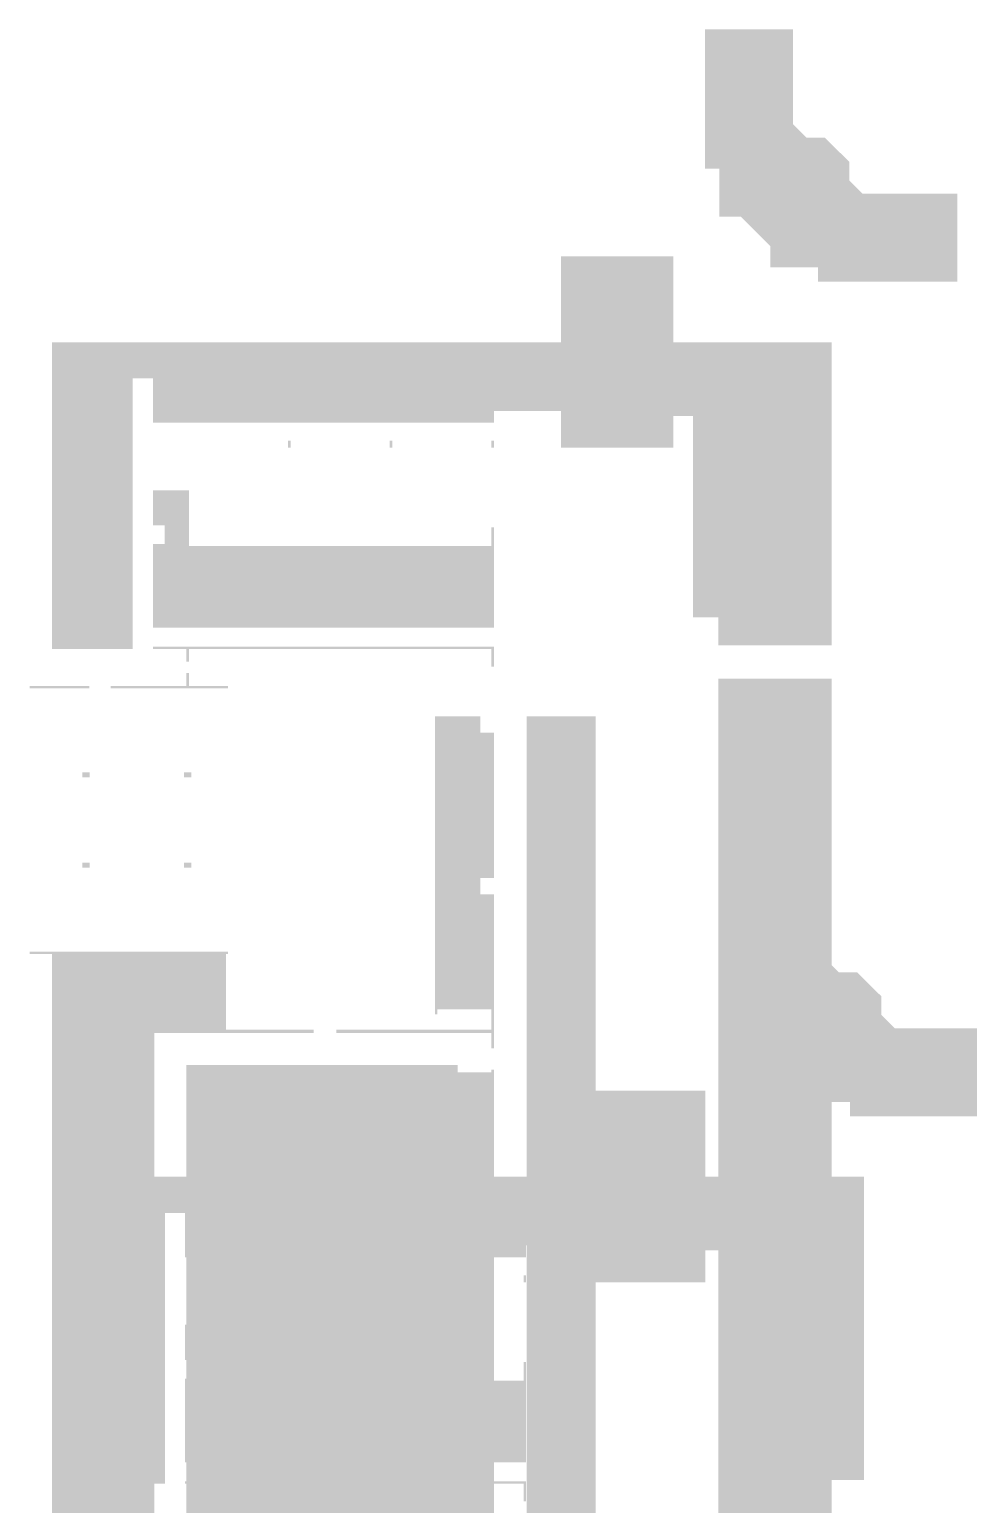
# Model space of a CAD drawing. Header units: metres. Extents: x -331 to 2982, y 362 to 2539.
# Drawn here: x -330.8 to -256, y 699.2 to 816.7 of the extents above; entities that cross this region are included whole.
import ezdxf

# ---------------------------------------------------------------- set-up
doc = ezdxf.new("R2010")
doc.units = ezdxf.units.M
doc.layers.add('_salas', color=251, linetype='Continuous', plot=False)

msp = doc.modelspace()

# ---------------------------------------------------------------- hatches: boundary and pattern name
at = {"layer": '_salas', "transparency": 33554559}
h = msp.add_hatch(color=256, dxfattribs=at)
h.dxf.hatch_style = 1
h.paths.add_polyline_path([(-268.952, 808.059), (-270.028, 809.136), (-270.028, 816.669), (-277.028, 816.669), (-277.028, 805.569), (-275.894, 805.569), (-275.894, 801.769), (-274.2, 801.769), (-271.839, 799.407), (-271.839, 797.714), (-268.039, 797.714), (-268.039, 796.579), (-256.938, 796.579), (-256.938, 803.579), (-264.472, 803.579), (-265.548, 804.655), (-265.548, 806.135), (-267.501, 808.059)])
h = msp.add_hatch(color=256, dxfattribs=at)
h.dxf.hatch_style = 1
h.paths.add_polyline_path([(-279.568, 783.364), (-279.568, 785.889), (-277.993, 785.889), (-277.993, 783.364), (-277.993, 769.834), (-275.968, 769.834), (-275.968, 767.595), (-266.933, 767.595), (-266.933, 791.759), (-279.568, 791.759), (-279.568, 798.609), (-288.518, 798.609), (-288.518, 791.759), (-329.053, 791.759), (-329.053, 767.309), (-322.618, 767.309), (-322.618, 788.874), (-321.018, 788.874), (-321.018, 785.349), (-293.843, 785.349), (-293.843, 786.289), (-288.518, 786.289), (-288.518, 783.364)])
h = msp.add_hatch(color=256, dxfattribs=at)
h.dxf.hatch_style = 1
h.paths.add_polyline_path([(-293.843, 783.364), (-293.843, 783.914), (-294.043, 783.914), (-294.043, 783.364)])
h.paths.add_polyline_path([(-301.943, 783.364), (-301.943, 783.914), (-302.143, 783.914), (-302.143, 783.364)])
h.paths.add_polyline_path([(-310.043, 783.364), (-310.043, 783.914), (-310.243, 783.914), (-310.243, 783.364)])
h = msp.add_hatch(color=256, dxfattribs=at)
h.dxf.hatch_style = 1
h.paths.add_polyline_path([(-293.843, 783.364), (-293.843, 783.914), (-294.043, 783.914), (-294.043, 783.364)])
h.paths.add_polyline_path([(-301.943, 783.364), (-301.943, 783.914), (-302.143, 783.914), (-302.143, 783.364)])
h.paths.add_polyline_path([(-310.043, 783.364), (-310.043, 783.914), (-310.243, 783.914), (-310.243, 783.364)])
h = msp.add_hatch(color=256, dxfattribs=at)
h.dxf.hatch_style = 1
h.paths.add_polyline_path([(-293.843, 769.009), (-293.843, 777.014), (-294.043, 777.014), (-294.043, 775.509), (-318.143, 775.509), (-318.143, 779.969), (-321.018, 779.969), (-321.018, 777.169), (-320.068, 777.169), (-320.068, 775.689), (-321.018, 775.689), (-321.018, 769.009)])
h = msp.add_hatch(color=256, dxfattribs=at)
h.dxf.hatch_style = 1
h.paths.add_polyline_path([(-294.043, 767.309), (-294.043, 765.909), (-293.843, 765.909), (-293.843, 767.509), (-321.018, 767.509), (-321.018, 767.309), (-318.343, 767.309), (-318.343, 766.294), (-318.143, 766.294), (-318.143, 767.309)])
h = msp.add_hatch(color=256, dxfattribs=at)
h.dxf.hatch_style = 1
h.paths.add_polyline_path([(-294.043, 767.309), (-294.043, 765.909), (-293.843, 765.909), (-293.843, 767.509), (-321.018, 767.509), (-321.018, 767.309), (-318.343, 767.309), (-318.343, 766.294), (-318.143, 766.294), (-318.143, 767.309)])
h = msp.add_hatch(color=256, dxfattribs=at)
h.dxf.hatch_style = 1
h.paths.add_polyline_path([(-315.043, 764.179), (-315.043, 764.379), (-318.143, 764.379), (-318.143, 765.394), (-318.343, 765.394), (-318.343, 764.379), (-324.368, 764.379), (-324.368, 764.179)])
h = msp.add_hatch(color=256, dxfattribs=at)
h.dxf.hatch_style = 1
h.paths.add_polyline_path([(-315.043, 764.179), (-315.043, 764.379), (-318.143, 764.379), (-318.143, 765.394), (-318.343, 765.394), (-318.343, 764.379), (-324.368, 764.379), (-324.368, 764.179)])
h = msp.add_hatch(color=256, dxfattribs=at)
h.dxf.hatch_style = 1
h.paths.add_polyline_path([(-326.068, 764.179), (-326.068, 764.379), (-330.843, 764.379), (-330.843, 764.179)])
h = msp.add_hatch(color=256, dxfattribs=at)
h.dxf.hatch_style = 1
h.paths.add_polyline_path([(-326.068, 764.179), (-326.068, 764.379), (-330.843, 764.379), (-330.843, 764.179)])
h = msp.add_hatch(color=256, dxfattribs=at)
h.dxf.hatch_style = 1
h.paths.add_polyline_path([(-266.933, 692.559), (-266.933, 764.964), (-275.968, 764.964), (-275.968, 692.559)])
h = msp.add_hatch(color=256, dxfattribs=at)
h.dxf.hatch_style = 1
h.paths.add_polyline_path([(-294.043, 738.609), (-294.043, 736.984), (-306.412, 736.984), (-306.412, 736.734), (-294.043, 736.734), (-294.043, 735.509), (-293.843, 735.509), (-293.843, 747.759), (-294.943, 747.759), (-294.943, 749.059), (-293.843, 749.059), (-293.843, 760.659), (-294.943, 760.659), (-294.943, 761.959), (-298.543, 761.959), (-298.543, 738.209), (-298.343, 738.209), (-298.343, 738.609)])
h = msp.add_hatch(color=256, dxfattribs=at)
h.dxf.hatch_style = 1
h.paths.add_polyline_path([(-285.743, 698.159), (-285.743, 761.959), (-291.243, 761.959), (-291.243, 698.159)])
h = msp.add_hatch(color=256, dxfattribs=at)
h.dxf.hatch_style = 1
h.paths.add_polyline_path([(-317.943, 749.894), (-317.943, 750.294), (-318.543, 750.294), (-318.543, 749.894)])
h.paths.add_polyline_path([(-317.943, 757.094), (-317.943, 757.494), (-318.543, 757.494), (-318.543, 757.094)])
h.paths.add_polyline_path([(-326.043, 749.894), (-326.043, 750.294), (-326.643, 750.294), (-326.643, 749.894)])
h.paths.add_polyline_path([(-326.043, 757.094), (-326.043, 757.494), (-326.643, 757.494), (-326.643, 757.094)])
h = msp.add_hatch(color=256, dxfattribs=at)
h.dxf.hatch_style = 1
h.paths.add_polyline_path([(-317.943, 749.894), (-317.943, 750.294), (-318.543, 750.294), (-318.543, 749.894)])
h.paths.add_polyline_path([(-317.943, 757.094), (-317.943, 757.494), (-318.543, 757.494), (-318.543, 757.094)])
h.paths.add_polyline_path([(-326.043, 749.894), (-326.043, 750.294), (-326.643, 750.294), (-326.643, 749.894)])
h.paths.add_polyline_path([(-326.043, 757.094), (-326.043, 757.494), (-326.643, 757.494), (-326.643, 757.094)])
h = msp.add_hatch(color=256, dxfattribs=at)
h.dxf.hatch_style = 1
h.paths.add_polyline_path([(-266.388, 741.569), (-267.465, 742.645), (-267.465, 750.178), (-274.465, 750.178), (-274.465, 739.078), (-273.33, 739.078), (-273.33, 735.278), (-271.636, 735.278), (-269.275, 732.917), (-269.275, 731.223), (-265.475, 731.223), (-265.475, 730.088), (-254.374, 730.088), (-254.374, 737.088), (-261.908, 737.088), (-262.984, 738.165), (-262.984, 739.644), (-264.937, 741.569)])
h = msp.add_hatch(color=256, dxfattribs=at)
h.dxf.hatch_style = 1
h.paths.add_polyline_path([(-320.893, 692.559), (-320.893, 736.734), (-308.212, 736.734), (-308.212, 736.984), (-315.193, 736.984), (-315.193, 743.009), (-315.043, 743.009), (-315.043, 743.209), (-330.843, 743.209), (-330.843, 743.009), (-329.053, 743.009), (-329.053, 687.359), (-325.588, 687.359), (-325.588, 688.584), (-324.693, 688.584), (-324.693, 688.234), (-324.593, 688.234), (-324.593, 691.784), (-324.693, 691.784), (-324.693, 691.434), (-325.588, 691.434), (-325.588, 692.559)])
h = msp.add_hatch(color=256, dxfattribs=at)
h.dxf.hatch_style = 1
h.paths.add_polyline_path([(-293.596, 687.344), (-293.596, 688.244), (-293.246, 688.244), (-293.246, 688.344), (-294.025, 688.344), (-294.025, 692.544), (-293.246, 692.544), (-293.246, 692.844), (-293.846, 692.844), (-293.846, 733.794), (-294.046, 733.794), (-294.046, 733.584), (-296.746, 733.584), (-296.746, 734.184), (-318.346, 734.184), (-318.346, 687.344)])
h = msp.add_hatch(color=256, dxfattribs=at)
h.dxf.hatch_style = 1
h.paths.add_polyline_path([(-277.005, 716.873), (-277.005, 719.398), (-275.43, 719.398), (-275.43, 716.873), (-275.43, 703.343), (-273.405, 703.343), (-273.405, 701.104), (-264.37, 701.104), (-264.37, 725.268), (-277.005, 725.268), (-277.005, 732.118), (-285.955, 732.118), (-285.955, 725.268), (-326.49, 725.268), (-326.49, 700.818), (-320.055, 700.818), (-320.055, 722.383), (-318.455, 722.383), (-318.455, 718.858), (-291.28, 718.858), (-291.28, 719.798), (-285.955, 719.798), (-285.955, 716.873)])
h = msp.add_hatch(color=256, dxfattribs=at)
h.dxf.hatch_style = 1
h.paths.add_polyline_path([(-291.28, 716.873), (-291.28, 717.423), (-291.48, 717.423), (-291.48, 716.873)])
h.paths.add_polyline_path([(-299.38, 716.873), (-299.38, 717.423), (-299.58, 717.423), (-299.58, 716.873)])
h.paths.add_polyline_path([(-307.48, 716.873), (-307.48, 717.423), (-307.68, 717.423), (-307.68, 716.873)])
h = msp.add_hatch(color=256, dxfattribs=at)
h.dxf.hatch_style = 1
h.paths.add_polyline_path([(-291.28, 716.873), (-291.28, 717.423), (-291.48, 717.423), (-291.48, 716.873)])
h.paths.add_polyline_path([(-299.38, 716.873), (-299.38, 717.423), (-299.58, 717.423), (-299.58, 716.873)])
h.paths.add_polyline_path([(-307.48, 716.873), (-307.48, 717.423), (-307.68, 717.423), (-307.68, 716.873)])
h = msp.add_hatch(color=256, dxfattribs=at)
h.dxf.hatch_style = 1
h.paths.add_polyline_path([(-291.28, 702.518), (-291.28, 710.523), (-291.48, 710.523), (-291.48, 709.018), (-315.58, 709.018), (-315.58, 713.478), (-318.455, 713.478), (-318.455, 710.678), (-317.505, 710.678), (-317.505, 709.198), (-318.455, 709.198), (-318.455, 702.518)])
h = msp.add_hatch(color=256, dxfattribs=at)
h.dxf.hatch_style = 1
h.paths.add_polyline_path([(-291.48, 700.818), (-291.48, 699.418), (-291.28, 699.418), (-291.28, 701.018), (-318.455, 701.018), (-318.455, 700.818), (-315.78, 700.818), (-315.78, 699.803), (-315.58, 699.803), (-315.58, 700.818)])
h = msp.add_hatch(color=256, dxfattribs=at)
h.dxf.hatch_style = 1
h.paths.add_polyline_path([(-291.48, 700.818), (-291.48, 699.418), (-291.28, 699.418), (-291.28, 701.018), (-318.455, 701.018), (-318.455, 700.818), (-315.78, 700.818), (-315.78, 699.803), (-315.58, 699.803), (-315.58, 700.818)])

doc.saveas('drawing.dxf')
